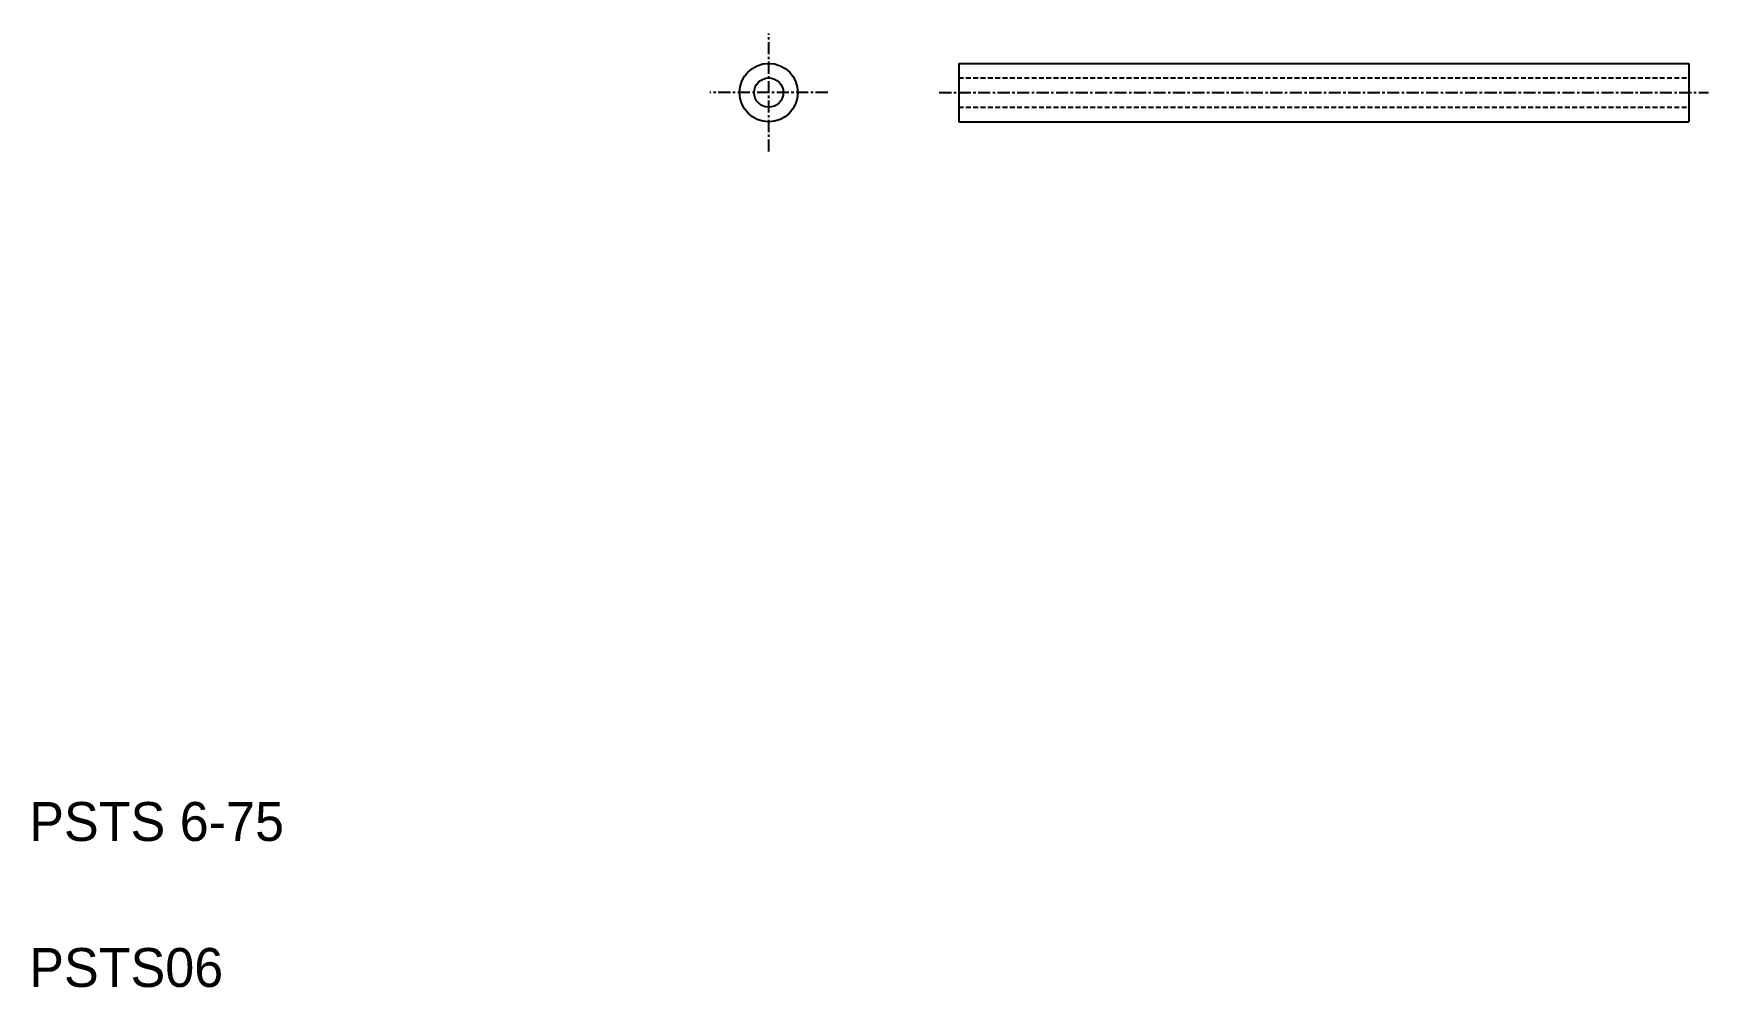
# Model space of a CAD drawing. Extents: x 10 to 182, y 10 to 108.
import ezdxf

# ---------------------------------------------------------------- set-up
doc = ezdxf.new("R2010")
doc.units = 0
doc.linetypes.add('CENTER', pattern=[2, 1.25, -0.25, 0.25, -0.25])
doc.linetypes.add('DASHED', pattern=[0.75, 0.5, -0.25])
doc.layers.get('0').update_dxf_attribs({"linetype": 'CONTINUOUS'})
doc.layers.add('CENTER', color=1, linetype='CENTER')

msp = doc.modelspace()

# ---------------------------------------------------------------- linework, layer by layer
at = {"color": 7, "linetype": 'CONTINUOUS'}
for p, q in [((105.45, 104.89), (180.45, 104.89)), ((105.45, 104.89), (105.45, 98.89)), ((180.45, 104.89), (180.45, 98.89)), ((105.45, 98.89), (180.45, 98.89))]:
    msp.add_line(p, q, dxfattribs=at)
at = {"color": 3, "linetype": 'DASHED'}
for p, q in [((105.45, 103.39), (180.45, 103.39)), ((105.45, 100.39), (180.45, 100.39))]:
    msp.add_line(p, q, dxfattribs=at)
for p, q in [((180.45, 103.89), (180.45, 103.89)), ((180.45, 101.89), (180.45, 101.89))]:
    msp.add_line(p, q)
at = {"color": 7, "linetype": 'CONTINUOUS'}
for radius in [3, 1.5]:
    msp.add_circle((85.94, 101.89), radius, dxfattribs=at)
at = {"layer": 'CENTER', "color": 1, "linetype": 'CENTER'}
for p, q in [((85.94, 95.83), (85.94, 107.96)), ((92.01, 101.89), (79.88, 101.89)), ((103.45, 101.89), (182.45, 101.89))]:
    msp.add_line(p, q, dxfattribs=at)

# ---------------------------------------------------------------- texts
at = {"color": 7, "linetype": 'CONTINUOUS'}
for s, p in [('PSTS 6-75', (10, 25)), ('PSTS06', (10, 10))]:
    msp.add_text(s, height=4, dxfattribs=at).set_placement(p)

doc.saveas('drawing.dxf')
